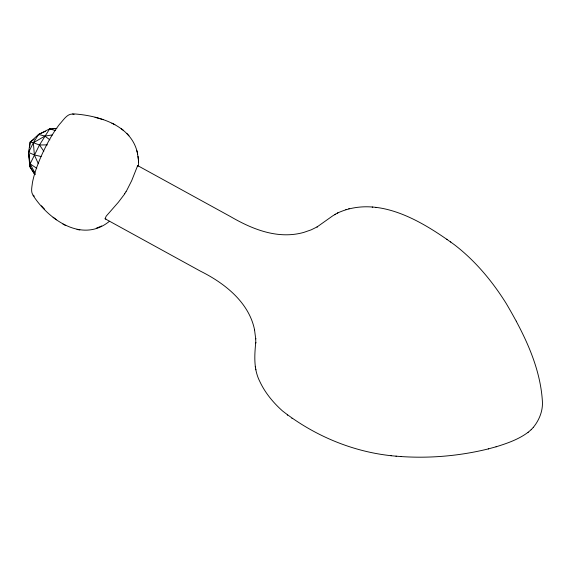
<?xml version="1.0" encoding="UTF-8"?>
<svg xmlns="http://www.w3.org/2000/svg" width="571" height="571" viewBox="0 0 571 571"><rect width="100%" height="100%" fill="white"/><g stroke="black" fill="none" stroke-linecap="round" stroke-linejoin="round"><path stroke-width="0.86" d="M138.539 165.319L138.382 159.302L137.347 152.778M29.242 151.308L29.407 149.638M29.656 147.125L30.163 142.115L38.614 134.413L49.698 128.832L56.615 128.475M34.267 139.203L30.163 142.115L28.55 152.428L30.113 163.87L29.799 166.554L34.774 174.676M50.812 129.353L50.876 128.846L49.698 128.832L39.478 144.998L30.113 163.87L35.009 173.156M126.063 191.792L131.673 180.707L137.654 165.626L137.939 166.504M124.813 193.762L118.375 202.241L106.206 216.152L105.043 218.757L200.628 271.261C224.924 283.323 249.077 302.58 254.566 329.867L254.495 329.481L255.722 338.938L255.715 338.375L255.765 343.035L255.758 342.429C254.452 355.469 253.588 369.273 259.741 381.342C265.023 392.727 273.166 402.591 282.481 410.92C315.021 436.372 355.098 452.91 396.431 456.208M533.264 427.436C539.031 420.392 542.764 411.463 542.45 402.234C540.509 366.675 523.921 333.621 506.184 303.437C492.309 281.246 475.272 260.769 454.445 244.766C422.04 221.277 378.016 194.247 337.304 213.14M531.101 429.735L533.357 427.336M496.042 446.8L496.292 446.729C507.462 443.267 518.796 439.313 528.225 432.204M528.089 432.326L530.987 429.849M109.468 221.262C82.317 243.631 48.499 219.599 33.011 195.275M337.911 212.812L332.657 215.888L317.026 226.972L317.476 226.73L311.209 229.835L303.865 232.383C278.37 239.563 253.01 229.685 230.548 216.609L137.697 165.619M334.927 214.468L335.512 214.146M45.509 131.287L38.614 134.413L33.361 142.729L28.55 152.428L29.799 166.554L34.938 174.405M101.717 225.98L96.285 228.222M345.84 209.55L346.383 209.393M348.738 208.743L349.295 208.579M395.96 456.165C426.865 458.813 458.213 456.315 488.333 448.906L488.619 448.827M488.333 448.906L496.292 446.729M52.546 134.87L44.909 136.098L33.361 142.729L30.163 142.115M105.899 218.9L105.2 218.864M52.575 128.753L56.822 128.511M38.35 163.77L34.374 154.948L33.361 142.729L39.478 144.998L47.422 144.863M30.534 166.568L29.799 166.554L29.042 154.662L29.385 156.368M372.213 207.087L372.727 207.13M375.647 207.437L376.161 207.48M390.921 455.658L391.399 455.701M401.035 456.564L401.499 456.607M72.645 113.807C98.291 115.356 132.336 124.935 137.69 154.306M77.021 229.499L79.84 229.942M41.105 156.497L34.374 154.948L28.55 152.428L28.828 153.292M95.057 117.298L103.308 119.696M49.698 128.832L55.416 130.588M114.892 124.678L111.909 123.158M62.96 224.089L65.736 225.566M74.087 114.457C67.785 112.23 63.253 120.502 59.491 124.3C53.074 132.729 47.878 142.022 43.31 151.565C38.7 161.507 34.603 171.8 32.44 182.584C32.069 186.86 30.006 193.284 34.289 196.188M30.113 163.87L36.78 168.324M446.822 239.178L447.236 239.477M450.44 241.769L450.854 242.061M287.249 414.896L287.663 415.188M291.909 418.343L292.323 418.636M49.87 139.859L44.909 136.098L38.614 134.413L38.807 135.02M56.436 219.814L53.103 217.208M123.643 130.538L121.23 128.646M41.426 205.796L44.681 209.329M128.967 135.777L126.998 133.614M39.478 144.998L43.839 151.265M33.468 171.214L35.131 174.312M516.384 321.138L516.569 321.494M136.854 150.715L137.218 152.293M255.258 366.346L255.365 366.946M255.751 369.159L255.865 369.772M138.046 156.368L138.439 160.201M138.489 161.436L138.546 162.292M125.913 191.728A26.123 11.82 -56.4 0 1 124.685 193.669"/></g></svg>
